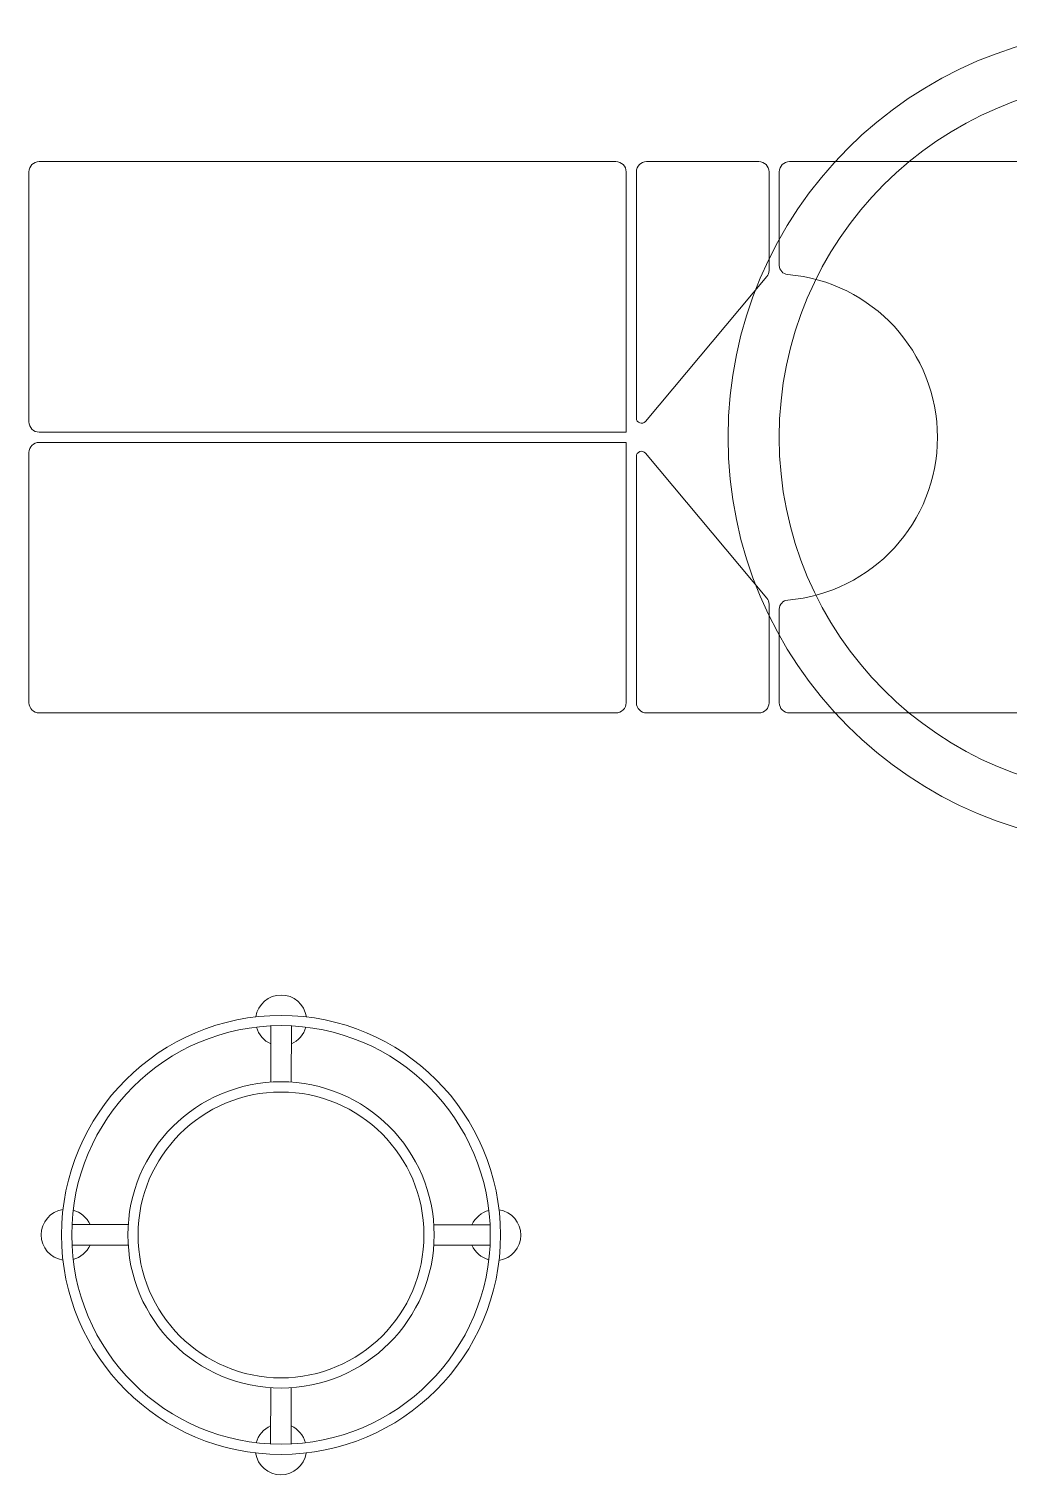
# Model space of a CAD drawing. Header units: metres. Extents: x -18745 to 220762, y -1579758 to -1356048.
# Drawn here: x 139488 to 140447, y -1402631 to -1401214 of the extents above; entities that cross this region are included whole.
import ezdxf

# ---------------------------------------------------------------- set-up
doc = ezdxf.new("R2010")
doc.units = ezdxf.units.M
doc.layers.get('0').update_dxf_attribs({"lineweight": 0})
doc.layers.add('A-100 - Copy$0$Medical Equipment and Furniture', color=8, linetype='Continuous', lineweight=0)

# ---------------------------------------------------------------- blocks, each defined once
blk = doc.blocks.new('A-100 - Copy$0$OR Table')
at = {"layer": 'A-100 - Copy$0$Medical Equipment and Furniture'}
for p, q in [((-782143.7, -309922.5), (-782388.7, -309922.5)), ((-781868.7, -309922.5), (-782113.7, -309922.5)), ((-782398.7, -309932.5), (-782398.7, -310497.5)), ((-782133.7, -309932.5), (-782133.7, -310507.5)), ((-782123.7, -309932.5), (-782123.7, -310507.5)), ((-781858.7, -310497.5), (-781858.7, -309932.5)), ((-782388.7, -310507.5), (-782133.7, -310507.5)), ((-782388.7, -310517.5), (-782147.5, -310517.5)), ((-782123.7, -310507.5), (-781868.7, -310507.5)), ((-782110, -310517.5), (-781868.7, -310517.5)), ((-782398.7, -310527.5), (-782398.7, -310637.5)), ((-782286.2, -310645.4), (-782144.2, -310526.3)), ((-782113.2, -310526.3), (-781971.2, -310645.4)), ((-781858.7, -310637.5), (-781858.7, -310527.5)), ((-782388.7, -310647.5), (-782292, -310647.5)), ((-782388.7, -310657.5), (-782297.1, -310657.5)), ((-781965.4, -310647.5), (-781868.7, -310647.5)), ((-781960.3, -310657.5), (-781868.7, -310657.5)), ((-782398.7, -310667.5), (-782398.7, -310987.5)), ((-781858.7, -310987.5), (-781858.7, -310667.5)), ((-782388.7, -310997.5), (-781868.7, -310997.5)), ((-782388.7, -311007.5), (-781868.7, -311007.5)), ((-782398.7, -311017.5), (-782398.7, -311247.5)), ((-781858.7, -311247.5), (-781858.7, -311017.5)), ((-782388.7, -311257.5), (-781868.7, -311257.5)), ((-782388.7, -311267.5), (-781868.7, -311267.5)), ((-782398.7, -311277.5), (-782398.7, -311647.5)), ((-781858.7, -311647.5), (-781858.7, -311277.5)), ((-782388.7, -311657.5), (-781868.7, -311657.5)), ((-782398.7, -311677.5), (-782398.7, -311912.5)), ((-782388.7, -311667.5), (-781868.7, -311667.5)), ((-781858.7, -311912.5), (-781858.7, -311677.5)), ((-782388.7, -311922.5), (-781868.7, -311922.5))]:
    blk.add_line(p, q, dxfattribs=at)
for centre, radius, start, end in [((-782388.7, -309932.5), 10, 90.001, 180.001), ((-782143.7, -309932.5), 10, 0.001, 90.001), ((-782113.7, -309932.5), 10, 90.001, 180.001), ((-781868.7, -309932.5), 10, 0.001, 90.001), ((-782388.7, -310497.5), 10, 180.001, 270.001), ((-781868.7, -310497.5), 10, 270.001, 0.001), ((-782388.7, -310527.5), 10, 90.001, 180.001), ((-782147.5, -310522.5), 5, 309.9879, 90.001), ((-782110, -310522.5), 5, 90.001, 230.0141), ((-781868.7, -310527.5), 10, 0.001, 90.001), ((-782388.7, -310637.5), 10, 180.001, 270.001), ((-782292, -310638.5), 9, 270.001, 309.9879), ((-781965.4, -310638.5), 9, 230.0141, 270.001), ((-781868.7, -310637.5), 10, 270.001, 0.001), ((-782388.7, -310667.5), 10, 90.001, 180.001), ((-782297.1, -310666.5), 9, 4.7528, 90.001), ((-781960.3, -310666.5), 9, 90.001, 175.2492), ((-781868.7, -310667.5), 10, 0.001, 90.001), ((-782128.7, -310652.5), 160, 184.7528, 355.2492), ((-782388.7, -310987.5), 10, 180.001, 270.001), ((-781868.7, -310987.5), 10, 270.001, 0.001), ((-782388.7, -311017.5), 10, 90.001, 180.001), ((-781868.7, -311017.5), 10, 0.001, 90.001), ((-782388.7, -311247.5), 10, 180.001, 270.001), ((-781868.7, -311247.5), 10, 270.001, 0.001), ((-782388.7, -311277.5), 10, 90.001, 180.001), ((-781868.7, -311277.5), 10, 0.001, 90.001), ((-782388.7, -311647.5), 10, 180.001, 270.001), ((-781868.7, -311647.5), 10, 270.001, 0.001), ((-782388.7, -311677.5), 10, 90.001, 180.001), ((-781868.7, -311677.5), 10, 0.001, 90.001), ((-782388.7, -311912.5), 10, 180.001, 270.001), ((-781868.7, -311912.5), 10, 270.001, 0.001)]:
    blk.add_arc(centre, radius, start, end, dxfattribs=at)
blk = doc.blocks.new('A-100 - Copy$0$HF14427-P')
for p, q in [((-0.01, 0.4148), (-0.01, 0.3597)), ((0.01, 0.4148), (0.01, 0.3597)), ((-0.2048, 0.22), (-0.1497, 0.22)), ((0.1497, 0.22), (0.2048, 0.22)), ((-0.2048, 0.2), (-0.1497, 0.2)), ((0.1497, 0.2), (0.2048, 0.2)), ((-0.01, 0.0603), (-0.01, 0.0052)), ((0.01, 0.0603), (0.01, 0.0052))]:
    blk.add_line(p, q)
for points in [[(-0.1497, 0.2), (-0.1497, 0.2), (-0.1497, 0.2), (-0.1497, 0.2), (-0.1497, 0.2), (-0.1497, 0.2), (-0.1497, 0.2), (-0.1497, 0.2), (-0.1497, 0.2), (-0.1497, 0.2), (-0.1497, 0.2), (-0.1497, 0.2), (-0.1497, 0.2), (-0.1497, 0.2), (-0.1497, 0.2), (-0.1497, 0.2), (-0.1497, 0.2), (-0.1497, 0.2), (-0.1497, 0.2), (-0.1497, 0.2), (-0.1497, 0.2), (-0.1497, 0.2), (-0.1497, 0.2), (-0.1497, 0.2), (-0.1497, 0.2), (-0.1497, 0.2), (-0.1497, 0.2), (-0.1497, 0.2), (-0.1497, 0.2), (-0.1497, 0.2), (-0.1497, 0.2), (-0.1497, 0.2), (-0.1497, 0.2), (-0.1497, 0.2), (-0.1497, 0.2), (-0.1497, 0.2), (-0.1497, 0.2), (-0.1497, 0.2), (-0.1497, 0.2), (-0.1497, 0.2), (-0.1497, 0.2), (-0.1497, 0.2), (-0.1497, 0.2), (-0.1497, 0.2), (-0.1497, 0.2), (-0.1497, 0.2), (-0.1497, 0.2), (-0.1497, 0.2), (-0.1497, 0.2), (-0.1497, 0.2), (-0.1497, 0.2), (-0.1497, 0.2), (-0.1497, 0.2), (-0.1497, 0.2), (-0.1497, 0.2), (-0.1497, 0.2), (-0.1497, 0.2), (-0.1497, 0.2), (-0.1497, 0.2), (-0.1497, 0.2), (-0.1497, 0.2), (-0.1497, 0.2), (-0.1497, 0.2), (-0.1497, 0.2), (-0.1497, 0.2), (-0.1497, 0.2), (-0.1497, 0.2), (-0.1497, 0.2), (-0.1497, 0.2), (-0.1497, 0.2), (-0.1497, 0.2), (-0.1497, 0.2), (-0.1497, 0.2), (-0.1497, 0.2), (-0.1497, 0.2), (-0.1497, 0.2), (-0.1497, 0.2), (-0.1497, 0.2), (-0.1497, 0.2), (-0.1497, 0.2), (-0.1497, 0.2), (-0.1497, 0.2), (-0.1497, 0.2), (-0.1497, 0.2), (-0.1497, 0.2), (-0.1497, 0.2), (-0.1497, 0.2), (-0.1497, 0.2), (-0.1497, 0.2), (-0.1497, 0.2), (-0.1497, 0.2), (-0.1497, 0.2), (-0.1497, 0.2), (-0.1497, 0.2), (-0.1497, 0.2), (-0.1497, 0.2), (-0.1497, 0.2), (-0.1497, 0.2), (-0.1497, 0.2), (-0.1497, 0.2), (-0.1497, 0.2), (-0.1497, 0.2), (-0.1497, 0.2), (-0.1497, 0.2), (-0.1497, 0.2), (-0.1497, 0.2), (-0.1497, 0.2), (-0.1497, 0.2), (-0.1497, 0.2), (-0.1497, 0.2), (-0.1497, 0.2), (-0.1497, 0.2), (-0.1497, 0.2), (-0.1497, 0.2), (-0.1497, 0.2), (-0.1497, 0.2), (-0.1497, 0.2), (-0.1497, 0.2), (-0.1497, 0.2), (-0.1497, 0.2), (-0.1497, 0.2), (-0.1497, 0.2), (-0.1497, 0.2), (-0.1497, 0.2), (-0.1497, 0.2), (-0.1497, 0.2), (-0.1497, 0.2), (-0.1497, 0.2), (-0.1497, 0.2), (-0.1497, 0.2), (-0.1497, 0.2), (-0.1497, 0.2), (-0.1497, 0.2), (-0.1497, 0.2), (-0.1497, 0.2), (-0.1497, 0.2), (-0.1497, 0.2), (-0.1497, 0.2), (-0.1497, 0.2), (-0.1497, 0.2), (-0.1497, 0.2), (-0.1497, 0.2), (-0.1497, 0.2), (-0.1497, 0.2), (-0.1497, 0.2), (-0.1497, 0.2), (-0.1497, 0.2), (-0.1497, 0.2), (-0.1497, 0.2), (-0.1497, 0.2), (-0.1497, 0.2), (-0.1497, 0.2), (-0.1497, 0.2), (-0.1497, 0.2), (-0.1497, 0.2), (-0.1497, 0.2), (-0.1497, 0.2), (-0.1497, 0.2), (-0.1497, 0.2), (-0.1497, 0.2), (-0.1497, 0.2), (-0.1497, 0.2), (-0.1497, 0.2), (-0.1497, 0.2), (-0.1497, 0.2), (-0.1497, 0.2), (-0.1497, 0.2), (-0.1497, 0.2), (-0.1497, 0.2), (-0.1497, 0.2), (-0.1497, 0.2), (-0.1497, 0.2), (-0.1497, 0.2), (-0.1497, 0.2), (-0.1497, 0.2), (-0.1497, 0.2), (-0.1497, 0.2), (-0.1497, 0.2), (-0.1497, 0.2), (-0.1497, 0.2), (-0.1497, 0.2), (-0.1497, 0.2), (-0.1497, 0.2), (-0.1497, 0.2), (-0.1497, 0.2), (-0.1497, 0.2), (-0.1497, 0.2), (-0.1497, 0.2), (-0.1497, 0.2), (-0.1497, 0.2), (-0.1497, 0.2), (-0.1497, 0.2), (-0.1497, 0.2), (-0.1497, 0.2), (-0.1497, 0.2), (-0.1497, 0.2), (-0.1497, 0.2), (-0.1497, 0.2), (-0.1497, 0.2), (-0.1497, 0.2), (-0.1497, 0.2), (-0.1497, 0.2), (-0.1497, 0.2), (-0.1497, 0.2), (-0.1497, 0.2), (-0.1497, 0.2), (-0.1497, 0.2), (-0.1497, 0.2), (-0.1497, 0.2), (-0.1497, 0.2), (-0.1497, 0.2), (-0.1497, 0.2), (-0.1497, 0.2), (-0.1497, 0.2), (-0.1497, 0.2), (-0.1497, 0.2), (-0.1497, 0.2), (-0.1497, 0.2), (-0.1497, 0.2)], [(-0.1497, 0.2), (-0.1497, 0.2), (-0.1497, 0.2), (-0.1497, 0.2), (-0.1497, 0.2), (-0.1497, 0.2), (-0.1497, 0.2), (-0.1497, 0.2), (-0.1497, 0.2), (-0.1497, 0.2), (-0.1497, 0.2), (-0.1497, 0.2), (-0.1497, 0.2), (-0.1497, 0.2), (-0.1497, 0.2), (-0.1497, 0.2), (-0.1497, 0.2), (-0.1497, 0.2), (-0.1497, 0.2), (-0.1497, 0.2), (-0.1497, 0.2), (-0.1497, 0.2), (-0.1497, 0.2), (-0.1497, 0.2), (-0.1497, 0.2), (-0.1497, 0.2), (-0.1497, 0.2), (-0.1497, 0.2), (-0.1497, 0.2), (-0.1497, 0.2), (-0.1497, 0.2), (-0.1497, 0.2), (-0.1497, 0.2), (-0.1497, 0.2), (-0.1497, 0.2), (-0.1497, 0.2), (-0.1497, 0.2), (-0.1497, 0.2), (-0.1497, 0.2), (-0.1497, 0.2), (-0.1497, 0.2), (-0.1497, 0.2), (-0.1497, 0.2), (-0.1497, 0.2), (-0.1497, 0.2), (-0.1497, 0.2), (-0.1497, 0.2), (-0.1497, 0.2), (-0.1497, 0.2), (-0.1497, 0.2), (-0.1497, 0.2), (-0.1497, 0.2), (-0.1497, 0.2), (-0.1497, 0.2), (-0.1497, 0.2), (-0.1497, 0.2), (-0.1497, 0.2), (-0.1497, 0.2), (-0.1497, 0.2), (-0.1497, 0.2), (-0.1497, 0.2), (-0.1497, 0.2), (-0.1497, 0.2), (-0.1497, 0.2), (-0.1497, 0.2), (-0.1497, 0.2), (-0.1497, 0.2), (-0.1497, 0.2), (-0.1497, 0.2), (-0.1497, 0.2), (-0.1497, 0.2), (-0.1497, 0.2), (-0.1497, 0.2), (-0.1497, 0.2), (-0.1497, 0.2), (-0.1497, 0.2), (-0.1497, 0.2), (-0.1497, 0.2), (-0.1497, 0.2), (-0.1497, 0.2), (-0.1497, 0.2), (-0.1497, 0.2), (-0.1497, 0.2), (-0.1497, 0.2), (-0.1497, 0.2), (-0.1497, 0.2), (-0.1497, 0.2), (-0.1497, 0.2), (-0.1497, 0.2), (-0.1497, 0.2), (-0.1497, 0.2), (-0.1497, 0.2), (-0.1497, 0.2), (-0.1497, 0.2), (-0.1497, 0.2), (-0.1497, 0.2), (-0.1497, 0.2), (-0.1497, 0.2), (-0.1497, 0.2), (-0.1497, 0.2), (-0.1497, 0.2), (-0.1497, 0.2), (-0.1497, 0.2), (-0.1497, 0.2), (-0.1497, 0.2), (-0.1497, 0.2), (-0.1497, 0.2), (-0.1497, 0.2), (-0.1497, 0.2), (-0.1497, 0.2), (-0.1497, 0.2), (-0.1497, 0.2), (-0.1497, 0.2), (-0.1497, 0.2), (-0.1497, 0.2), (-0.1497, 0.2), (-0.1497, 0.2), (-0.1497, 0.2), (-0.1497, 0.2), (-0.1497, 0.2), (-0.1497, 0.2), (-0.1497, 0.2), (-0.1497, 0.2), (-0.1497, 0.2), (-0.1497, 0.2), (-0.1497, 0.2), (-0.1497, 0.2), (-0.1497, 0.2), (-0.1497, 0.2), (-0.1497, 0.2), (-0.1497, 0.2), (-0.1497, 0.2), (-0.1497, 0.2), (-0.1497, 0.2), (-0.1497, 0.2), (-0.1497, 0.2), (-0.1497, 0.2), (-0.1497, 0.2), (-0.1497, 0.2), (-0.1497, 0.2), (-0.1497, 0.2), (-0.1497, 0.2), (-0.1497, 0.2), (-0.1497, 0.2), (-0.1497, 0.2), (-0.1497, 0.2), (-0.1497, 0.2), (-0.1497, 0.2), (-0.1497, 0.2), (-0.1497, 0.2), (-0.1497, 0.2), (-0.1497, 0.2), (-0.1497, 0.2), (-0.1497, 0.2), (-0.1497, 0.2), (-0.1497, 0.2), (-0.1497, 0.2), (-0.1497, 0.2), (-0.1497, 0.2), (-0.1497, 0.2), (-0.1497, 0.2), (-0.1497, 0.2), (-0.1497, 0.2), (-0.1497, 0.2), (-0.1497, 0.2), (-0.1497, 0.2), (-0.1497, 0.2), (-0.1497, 0.2), (-0.1497, 0.2), (-0.1497, 0.2), (-0.1497, 0.2), (-0.1497, 0.2), (-0.1497, 0.2), (-0.1497, 0.2), (-0.1497, 0.2), (-0.1497, 0.2), (-0.1497, 0.2), (-0.1497, 0.2), (-0.1497, 0.2), (-0.1497, 0.2), (-0.1497, 0.2), (-0.1497, 0.2), (-0.1497, 0.2), (-0.1497, 0.2), (-0.1497, 0.2), (-0.1497, 0.2), (-0.1497, 0.2), (-0.1497, 0.2), (-0.1497, 0.2), (-0.1497, 0.2), (-0.1497, 0.2), (-0.1497, 0.2), (-0.1497, 0.2), (-0.1497, 0.2), (-0.1497, 0.2), (-0.1497, 0.2), (-0.1497, 0.2), (-0.1497, 0.2), (-0.1497, 0.2), (-0.1497, 0.2), (-0.1497, 0.2), (-0.1497, 0.2), (-0.1497, 0.2), (-0.1497, 0.2), (-0.1497, 0.2), (-0.1497, 0.2), (-0.1497, 0.2), (-0.1497, 0.2), (-0.1497, 0.2), (-0.1497, 0.2), (-0.1497, 0.2), (-0.1497, 0.2), (-0.1497, 0.2), (-0.1497, 0.2)], [(-0.1497, 0.2), (-0.1497, 0.2), (-0.1497, 0.2), (-0.1497, 0.2), (-0.1497, 0.2), (-0.1497, 0.2), (-0.1497, 0.2), (-0.1497, 0.2), (-0.1497, 0.2), (-0.1497, 0.2), (-0.1497, 0.2), (-0.1497, 0.2), (-0.1497, 0.2), (-0.1497, 0.2), (-0.1497, 0.2), (-0.1497, 0.2), (-0.1497, 0.2), (-0.1497, 0.2), (-0.1497, 0.2), (-0.1497, 0.2), (-0.1497, 0.2), (-0.1497, 0.2), (-0.1497, 0.2), (-0.1497, 0.2), (-0.1497, 0.2), (-0.1497, 0.2), (-0.1497, 0.2), (-0.1497, 0.2), (-0.1497, 0.2), (-0.1497, 0.2), (-0.1497, 0.2), (-0.1497, 0.2), (-0.1497, 0.2), (-0.1497, 0.2), (-0.1497, 0.2), (-0.1497, 0.2), (-0.1497, 0.2), (-0.1497, 0.2), (-0.1497, 0.2), (-0.1497, 0.2), (-0.1497, 0.2), (-0.1497, 0.2), (-0.1497, 0.2), (-0.1497, 0.2), (-0.1497, 0.2), (-0.1497, 0.2), (-0.1497, 0.2), (-0.1497, 0.2), (-0.1497, 0.2), (-0.1497, 0.2), (-0.1497, 0.2), (-0.1497, 0.2), (-0.1497, 0.2), (-0.1497, 0.2), (-0.1497, 0.2), (-0.1497, 0.2), (-0.1497, 0.2), (-0.1497, 0.2), (-0.1497, 0.2), (-0.1497, 0.2), (-0.1497, 0.2), (-0.1497, 0.2), (-0.1497, 0.2), (-0.1497, 0.2), (-0.1497, 0.2), (-0.1497, 0.2), (-0.1497, 0.2), (-0.1497, 0.2), (-0.1497, 0.2), (-0.1497, 0.2), (-0.1497, 0.2), (-0.1497, 0.2), (-0.1497, 0.2), (-0.1497, 0.2), (-0.1497, 0.2), (-0.1497, 0.2), (-0.1497, 0.2), (-0.1497, 0.2), (-0.1497, 0.2), (-0.1497, 0.2), (-0.1497, 0.2), (-0.1497, 0.2), (-0.1497, 0.2), (-0.1497, 0.2), (-0.1497, 0.2), (-0.1497, 0.2), (-0.1497, 0.2), (-0.1497, 0.2), (-0.1497, 0.2), (-0.1497, 0.2), (-0.1497, 0.2), (-0.1497, 0.2), (-0.1497, 0.2), (-0.1497, 0.2), (-0.1497, 0.2), (-0.1497, 0.2), (-0.1497, 0.2), (-0.1497, 0.2), (-0.1497, 0.2), (-0.1497, 0.2), (-0.1497, 0.2), (-0.1497, 0.2), (-0.1497, 0.2), (-0.1497, 0.2), (-0.1497, 0.2), (-0.1497, 0.2), (-0.1497, 0.2), (-0.1497, 0.2), (-0.1497, 0.2), (-0.1497, 0.2), (-0.1497, 0.2), (-0.1497, 0.2), (-0.1497, 0.2), (-0.1497, 0.2), (-0.1497, 0.2), (-0.1497, 0.2), (-0.1497, 0.2), (-0.1497, 0.2), (-0.1497, 0.2), (-0.1497, 0.2), (-0.1497, 0.2), (-0.1497, 0.2), (-0.1497, 0.2), (-0.1497, 0.2), (-0.1497, 0.2), (-0.1497, 0.2), (-0.1497, 0.2), (-0.1497, 0.2), (-0.1497, 0.2), (-0.1497, 0.2), (-0.1497, 0.2), (-0.1497, 0.2), (-0.1497, 0.2), (-0.1497, 0.2), (-0.1497, 0.2), (-0.1497, 0.2), (-0.1497, 0.2), (-0.1497, 0.2), (-0.1497, 0.2), (-0.1497, 0.2), (-0.1497, 0.2), (-0.1497, 0.2), (-0.1497, 0.2), (-0.1497, 0.2), (-0.1497, 0.2), (-0.1497, 0.2), (-0.1497, 0.2), (-0.1497, 0.2), (-0.1497, 0.2), (-0.1497, 0.2), (-0.1497, 0.2), (-0.1497, 0.2), (-0.1497, 0.2), (-0.1497, 0.2), (-0.1497, 0.2), (-0.1497, 0.2), (-0.1497, 0.2), (-0.1497, 0.2), (-0.1497, 0.2), (-0.1497, 0.2), (-0.1497, 0.2), (-0.1497, 0.2), (-0.1497, 0.2), (-0.1497, 0.2), (-0.1497, 0.2), (-0.1497, 0.2), (-0.1497, 0.2), (-0.1497, 0.2), (-0.1497, 0.2), (-0.1497, 0.2), (-0.1497, 0.2), (-0.1497, 0.2), (-0.1497, 0.2), (-0.1497, 0.2), (-0.1497, 0.2), (-0.1497, 0.2), (-0.1497, 0.2), (-0.1497, 0.2), (-0.1497, 0.2), (-0.1497, 0.2), (-0.1497, 0.2), (-0.1497, 0.2), (-0.1497, 0.2), (-0.1497, 0.2), (-0.1497, 0.2), (-0.1497, 0.2), (-0.1497, 0.2), (-0.1497, 0.2), (-0.1497, 0.2), (-0.1497, 0.2), (-0.1497, 0.2), (-0.1497, 0.2), (-0.1497, 0.2), (-0.1497, 0.2), (-0.1497, 0.2), (-0.1497, 0.2), (-0.1497, 0.2), (-0.1497, 0.2), (-0.1497, 0.2), (-0.1497, 0.2), (-0.1497, 0.2), (-0.1497, 0.2), (-0.1497, 0.2), (-0.1497, 0.2), (-0.1497, 0.2), (-0.1497, 0.2), (-0.1497, 0.2), (-0.1497, 0.2), (-0.1497, 0.2), (-0.1497, 0.2), (-0.1497, 0.2), (-0.1497, 0.2), (-0.1497, 0.2), (-0.1497, 0.2), (-0.1497, 0.2), (-0.1497, 0.2), (-0.1497, 0.2), (-0.1497, 0.2), (-0.1497, 0.2), (-0.1497, 0.2), (-0.1497, 0.2), (-0.1497, 0.2), (-0.1497, 0.2), (-0.1497, 0.2), (-0.1497, 0.2), (-0.1497, 0.2), (-0.1497, 0.2), (-0.1497, 0.2), (-0.1497, 0.2), (-0.1497, 0.2), (-0.1497, 0.2), (-0.1497, 0.2), (-0.1497, 0.2), (-0.1497, 0.2), (-0.1497, 0.2), (-0.1497, 0.2), (-0.1497, 0.2), (-0.1497, 0.2), (-0.1497, 0.2), (-0.1497, 0.2), (-0.1497, 0.2), (-0.1497, 0.2), (-0.1497, 0.2), (-0.1497, 0.2), (-0.1497, 0.2), (-0.1497, 0.2), (-0.1497, 0.2), (-0.1497, 0.2), (-0.1497, 0.2), (-0.1497, 0.2), (-0.1497, 0.2), (-0.1497, 0.2), (-0.1497, 0.2), (-0.1497, 0.2), (-0.1497, 0.2), (-0.1497, 0.2), (-0.1497, 0.2), (-0.1497, 0.2), (-0.1497, 0.2), (-0.1497, 0.2), (-0.1497, 0.2), (-0.1497, 0.2), (-0.1497, 0.2), (-0.1497, 0.2), (-0.1497, 0.2), (-0.1497, 0.2), (-0.1497, 0.2), (-0.1497, 0.2), (-0.1497, 0.2), (-0.1497, 0.2), (-0.1497, 0.2), (-0.1497, 0.2), (-0.1497, 0.2), (-0.1497, 0.2), (-0.1497, 0.2), (-0.1497, 0.2), (-0.1497, 0.2)]]:
    blk.add_lwpolyline(points, close=True)
for points in [[(-0.1497, 0.2), (-0.1497, 0.2), (-0.1497, 0.2), (-0.1497, 0.2), (-0.1497, 0.2), (-0.1497, 0.2), (-0.1497, 0.2), (-0.1497, 0.2)], [(-0.1497, 0.2), (-0.1497, 0.2), (-0.1497, 0.2), (-0.1497, 0.2), (-0.1497, 0.2), (-0.1497, 0.2), (-0.1497, 0.2), (-0.1497, 0.2), (-0.1497, 0.2), (-0.1497, 0.2), (-0.1497, 0.2), (-0.1497, 0.2), (-0.1497, 0.2), (-0.1497, 0.2), (-0.1497, 0.2), (-0.1497, 0.2), (-0.1497, 0.2), (-0.1497, 0.2), (-0.1497, 0.2), (-0.1497, 0.2), (-0.1497, 0.2), (-0.1497, 0.2), (-0.1497, 0.2), (-0.1497, 0.2), (-0.1497, 0.2), (-0.1497, 0.2), (-0.1497, 0.2), (-0.1497, 0.2), (-0.1497, 0.2), (-0.1497, 0.2), (-0.1497, 0.2), (-0.1497, 0.2), (-0.1497, 0.2), (-0.1497, 0.2), (-0.1497, 0.2), (-0.1497, 0.2), (-0.1497, 0.2), (-0.1497, 0.2), (-0.1497, 0.2), (-0.1497, 0.2), (-0.1497, 0.2), (-0.1497, 0.2), (-0.1497, 0.2), (-0.1497, 0.2), (-0.1497, 0.2), (-0.1497, 0.2), (-0.1497, 0.2), (-0.1497, 0.2), (-0.1497, 0.2), (-0.1497, 0.2), (-0.1497, 0.2), (-0.1497, 0.2), (-0.1497, 0.2), (-0.1497, 0.2), (-0.1497, 0.2), (-0.1497, 0.2), (-0.1497, 0.2), (-0.1497, 0.2), (-0.1497, 0.2), (-0.1497, 0.2), (-0.1497, 0.2), (-0.1497, 0.2), (-0.1497, 0.2), (-0.1497, 0.2), (-0.1497, 0.2), (-0.1497, 0.2), (-0.1497, 0.2), (-0.1497, 0.2), (-0.1497, 0.2), (-0.1497, 0.2), (-0.1497, 0.2), (-0.1497, 0.2), (-0.1497, 0.2), (-0.1497, 0.2), (-0.1497, 0.2), (-0.1497, 0.2), (-0.1497, 0.2), (-0.1497, 0.2), (-0.1497, 0.2), (-0.1497, 0.2), (-0.1497, 0.2), (-0.1497, 0.2), (-0.1497, 0.2), (-0.1497, 0.2), (-0.1497, 0.2), (-0.1497, 0.2), (-0.1497, 0.2), (-0.1497, 0.2), (-0.1497, 0.2), (-0.1497, 0.2), (-0.1497, 0.2), (-0.1497, 0.2), (-0.1497, 0.2), (-0.1497, 0.2), (-0.1497, 0.2), (-0.1497, 0.2), (-0.1497, 0.2), (-0.1497, 0.2), (-0.1497, 0.2), (-0.1497, 0.2), (-0.1497, 0.2), (-0.1497, 0.2), (-0.1497, 0.2), (-0.1497, 0.2), (-0.1497, 0.2), (-0.1497, 0.2), (-0.1497, 0.2), (-0.1497, 0.2), (-0.1497, 0.2), (-0.1497, 0.2), (-0.1497, 0.2)], [(-0.1497, 0.2), (-0.1497, 0.2), (-0.1497, 0.2), (-0.1497, 0.2), (-0.1497, 0.2), (-0.1497, 0.2), (-0.1497, 0.2), (-0.1497, 0.2), (-0.1497, 0.2), (-0.1497, 0.2), (-0.1497, 0.2), (-0.1497, 0.2), (-0.1497, 0.2), (-0.1497, 0.2), (-0.1497, 0.2), (-0.1497, 0.2), (-0.1497, 0.2)], [(-0.1497, 0.2), (-0.1497, 0.2), (-0.1497, 0.2), (-0.1497, 0.2), (-0.1497, 0.2), (-0.1497, 0.2), (-0.1497, 0.2)], [(-0.1497, 0.2), (-0.1497, 0.2), (-0.1497, 0.2), (-0.1497, 0.2), (-0.1497, 0.2), (-0.1497, 0.2), (-0.1497, 0.2), (-0.1497, 0.2), (-0.1497, 0.2), (-0.1497, 0.2), (-0.1497, 0.2), (-0.1497, 0.2)], [(-0.1497, 0.2), (-0.1497, 0.2), (-0.1497, 0.2), (-0.1497, 0.2), (-0.1497, 0.2), (-0.1497, 0.2), (-0.1497, 0.2), (-0.1497, 0.2), (-0.1497, 0.2), (-0.1497, 0.2), (-0.1497, 0.2), (-0.1497, 0.2), (-0.1497, 0.2), (-0.1497, 0.2), (-0.1497, 0.2), (-0.1497, 0.2), (-0.1497, 0.2), (-0.1497, 0.2), (-0.1497, 0.2), (-0.1497, 0.2), (-0.1497, 0.2), (-0.1497, 0.2), (-0.1497, 0.2), (-0.1497, 0.2), (-0.1497, 0.2), (-0.1497, 0.2), (-0.1497, 0.2), (-0.1497, 0.2), (-0.1497, 0.2), (-0.1497, 0.2), (-0.1497, 0.2), (-0.1497, 0.2), (-0.1497, 0.2), (-0.1497, 0.2), (-0.1497, 0.2), (-0.1497, 0.2), (-0.1497, 0.2), (-0.1497, 0.2), (-0.1497, 0.2), (-0.1497, 0.2), (-0.1497, 0.2), (-0.1497, 0.2), (-0.1497, 0.2), (-0.1497, 0.2), (-0.1497, 0.2), (-0.1497, 0.2), (-0.1497, 0.2), (-0.1497, 0.2), (-0.1497, 0.2), (-0.1497, 0.2), (-0.1497, 0.2), (-0.1497, 0.2), (-0.1497, 0.2), (-0.1497, 0.2), (-0.1497, 0.2), (-0.1497, 0.2), (-0.1497, 0.2), (-0.1497, 0.2), (-0.1497, 0.2), (-0.1497, 0.2), (-0.1497, 0.2), (-0.1497, 0.2), (-0.1497, 0.2), (-0.1497, 0.2), (-0.1497, 0.2), (-0.1497, 0.2), (-0.1497, 0.2), (-0.1497, 0.2), (-0.1497, 0.2), (-0.1497, 0.2), (-0.1497, 0.2), (-0.1497, 0.2), (-0.1497, 0.2), (-0.1497, 0.2), (-0.1497, 0.2), (-0.1497, 0.2), (-0.1497, 0.2), (-0.1497, 0.2), (-0.1497, 0.2), (-0.1497, 0.2), (-0.1497, 0.2), (-0.1497, 0.2), (-0.1497, 0.2), (-0.1497, 0.2), (-0.1497, 0.2), (-0.1497, 0.2), (-0.1497, 0.2), (-0.1497, 0.2), (-0.1497, 0.2)], [(-0.1497, 0.2), (-0.1497, 0.2), (-0.1497, 0.2), (-0.1497, 0.2), (-0.1497, 0.2), (-0.1497, 0.2), (-0.1497, 0.2), (-0.1497, 0.2), (-0.1497, 0.2), (-0.1497, 0.2), (-0.1497, 0.2), (-0.1497, 0.2), (-0.1497, 0.2), (-0.1497, 0.2), (-0.1497, 0.2), (-0.1497, 0.2), (-0.1497, 0.2), (-0.1497, 0.2), (-0.1497, 0.2), (-0.1497, 0.2), (-0.1497, 0.2), (-0.1497, 0.2), (-0.1497, 0.2), (-0.1497, 0.2), (-0.1497, 0.2), (-0.1497, 0.2), (-0.1497, 0.2), (-0.1497, 0.2), (-0.1497, 0.2), (-0.1497, 0.2), (-0.1497, 0.2), (-0.1497, 0.2), (-0.1497, 0.2), (-0.1497, 0.2), (-0.1497, 0.2), (-0.1497, 0.2), (-0.1497, 0.2), (-0.1497, 0.2), (-0.1497, 0.2), (-0.1497, 0.2), (-0.1497, 0.2), (-0.1497, 0.2), (-0.1497, 0.2), (-0.1497, 0.2), (-0.1497, 0.2), (-0.1497, 0.2), (-0.1497, 0.2), (-0.1497, 0.2), (-0.1497, 0.2), (-0.1497, 0.2), (-0.1497, 0.2), (-0.1497, 0.2), (-0.1497, 0.2), (-0.1497, 0.2)], [(-0.1497, 0.2), (-0.1497, 0.2), (-0.1497, 0.2), (-0.1497, 0.2), (-0.1497, 0.2), (-0.1497, 0.2), (-0.1497, 0.2), (-0.1497, 0.2), (-0.1497, 0.2), (-0.1497, 0.2)], [(-0.1497, 0.2), (-0.1497, 0.2), (-0.1497, 0.2), (-0.1497, 0.2), (-0.1497, 0.2), (-0.1497, 0.2), (-0.1497, 0.2), (-0.1497, 0.2), (-0.1497, 0.2), (-0.1497, 0.2)], [(-0.1497, 0.2), (-0.1497, 0.2), (-0.1497, 0.2), (-0.1497, 0.2), (-0.1497, 0.2), (-0.1497, 0.2), (-0.1497, 0.2), (-0.1497, 0.2), (-0.1497, 0.2), (-0.1497, 0.2), (-0.1497, 0.2), (-0.1497, 0.2), (-0.1497, 0.2), (-0.1497, 0.2), (-0.1497, 0.2)], [(-0.1497, 0.2), (-0.1497, 0.2), (-0.1497, 0.2), (-0.1497, 0.2), (-0.1497, 0.2), (-0.1497, 0.2), (-0.1497, 0.2), (-0.1497, 0.2), (-0.1497, 0.2), (-0.1497, 0.2)], [(-0.1497, 0.2), (-0.1497, 0.2), (-0.1497, 0.2), (-0.1497, 0.2), (-0.1497, 0.2), (-0.1497, 0.2), (-0.1497, 0.2)], [(-0.1497, 0.2), (-0.1497, 0.2), (-0.1497, 0.2), (-0.1497, 0.2), (-0.1497, 0.2), (-0.1497, 0.2), (-0.1497, 0.2), (-0.1497, 0.2), (-0.1497, 0.2), (-0.1497, 0.2)], [(-0.1497, 0.2), (-0.1497, 0.2), (-0.1497, 0.2), (-0.1497, 0.2), (-0.1497, 0.2), (-0.1497, 0.2), (-0.1497, 0.2), (-0.1497, 0.2), (-0.1497, 0.2), (-0.1497, 0.2), (-0.1497, 0.2), (-0.1497, 0.2), (-0.1497, 0.2), (-0.1497, 0.2), (-0.1497, 0.2), (-0.1497, 0.2), (-0.1497, 0.2), (-0.1497, 0.2)], [(-0.1497, 0.2), (-0.1497, 0.2), (-0.1497, 0.2), (-0.1497, 0.2), (-0.1497, 0.2), (-0.1497, 0.2), (-0.1497, 0.2), (-0.1497, 0.2), (-0.1497, 0.2)]]:
    blk.add_lwpolyline(points)
for radius in [0.215, 0.205, 0.15, 0.14]:
    blk.add_circle((0, 0.21), radius)
for centre, start, end in [((0, 0.42), 8.2132, 171.7868), ((0, 0.42), 194.9006, 246.4218), ((0, 0.42), 293.5782, 345.0994), ((-0.21, 0.21), 98.2132, 261.7868), ((-0.21, 0.21), 23.5782, 75.0994), ((0.21, 0.21), 104.9006, 156.4218), ((0.21, 0.21), 278.2132, 81.7868), ((-0.21, 0.21), 284.9006, 336.4218), ((0.21, 0.21), 203.5782, 255.0994), ((0, 0), 113.5782, 165.0994), ((0, 0), 14.9006, 66.4218), ((0, 0), 188.2132, 351.7868)]:
    blk.add_arc(centre, 0.025, start, end)
blk = doc.blocks.new('A-100 - Copy$0$OR Light')
at = {"layer": 'A-100 - Copy$0$Medical Equipment and Furniture'}
for radius in [400, 350]:
    blk.add_circle((-783264.8, -318842.5, 0), radius, dxfattribs=at)
blk = doc.blocks.new('A-100 - Copy')
at = {"layer": 'A-100 - Copy$0$Medical Equipment and Furniture', "rotation": 270}
blk.add_blockref('A-100 - Copy$0$OR Light', (459415.7, -2184879.1, 0), dxfattribs=at)
at = {"layer": 'A-100 - Copy$0$Medical Equipment and Furniture', "xscale": -1.000000000000003, "rotation": 90}
blk.add_blockref('A-100 - Copy$0$OR Table', (-170434.2, -2183743, 0), dxfattribs=at)
at = {"layer": 'A-100 - Copy$0$Medical Equipment and Furniture', "xscale": 999.9999999999986, "yscale": 999.9999999999986, "zscale": 999.9999999999986, "rotation": 269.9607691998091}
blk.add_blockref('A-100 - Copy$0$HF14427-P', (139525.2, -1402395.4, 0), dxfattribs=at)

msp = doc.modelspace()

# ---------------------------------------------------------------- block references
msp.add_blockref('A-100 - Copy', (0, 0))

doc.saveas('drawing.dxf')
